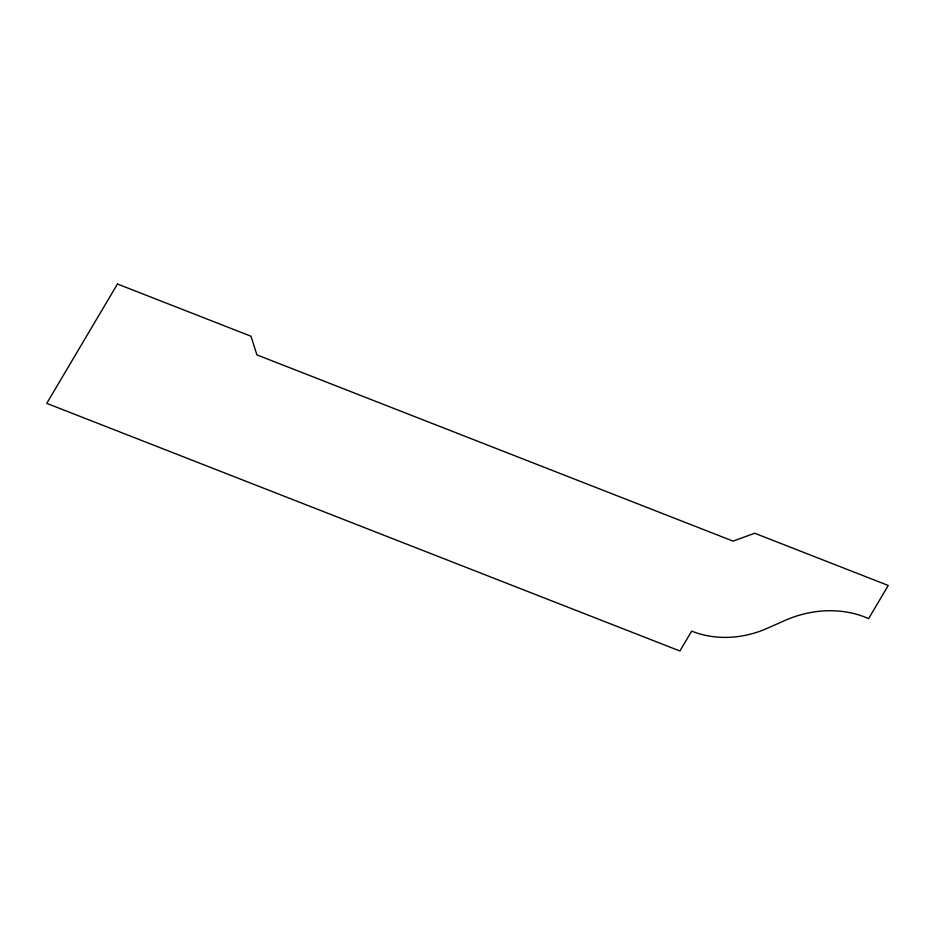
<?xml version="1.0" encoding="UTF-8"?>
<svg xmlns="http://www.w3.org/2000/svg" width="935" height="935" viewBox="0 0 935 935"><rect width="100%" height="100%" fill="white"/><g stroke="black" fill="none" stroke-linecap="round" stroke-linejoin="round"><path stroke-width="1.4" d="M117.459 284.006L46.75 403.359L679.897 650.994L691.69 631.102A91.969 77.734 -26.2 0 0 767.296 628.297L784.921 620.478A98.502 83.262 -26.2 0 1 868.615 618.631L888.25 585.474L754.697 533.242L733.087 541.12L256.915 354.891L251.001 336.238L117.459 284.006"/></g></svg>
